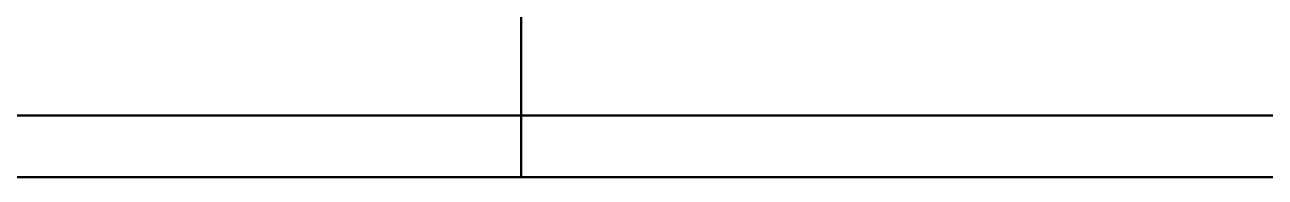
# Model space of a CAD drawing. Header units: millimetres. Extents: x 0 to 420, y 0 to 297.
# Drawn here: x 203.17 to 223.22, y 225.59 to 228.06 of the extents above; entities that cross this region are included whole.
import ezdxf

# ---------------------------------------------------------------- set-up
doc = ezdxf.new("R2010")
doc.units = ezdxf.units.MM
doc.linetypes.add('DASHED', pattern=[1.524, 1.27, -0.254])
doc.layers.add('OCULTA', color=8, linetype='DASHED', lineweight=25)
doc.layers.add('VISIBLE', color=7, linetype='CONTINUOUS', lineweight=50)

msp = doc.modelspace()

# ---------------------------------------------------------------- linework, layer by layer
at = {"layer": 'OCULTA'}
for p, q in [((211.199, 225.593), (211.199, 251.593)), ((211.199, 225.593), (211.199, 251.593)), ((204.231, 226.593), (202.522, 226.593)), ((203.296, 226.593), (203.148, 226.593)), ((205.59, 226.593), (203.296, 226.593)), ((205.978, 226.593), (204.231, 226.593)), ((205.729, 226.593), (205.59, 226.593)), ((208.092, 226.593), (205.729, 226.593)), ((207.756, 226.593), (205.978, 226.593)), ((209.557, 226.593), (207.756, 226.593)), ((208.225, 226.593), (208.092, 226.593)), ((210.635, 226.593), (208.225, 226.593)), ((211.374, 226.593), (209.557, 226.593)), ((210.766, 226.593), (210.635, 226.593)), ((213.199, 226.593), (210.766, 226.593)), ((213.199, 226.593), (211.374, 226.593)), ((215.024, 226.593), (213.199, 226.593)), ((213.33, 226.593), (213.199, 226.593)), ((215.763, 226.593), (213.33, 226.593)), ((216.841, 226.593), (215.024, 226.593)), ((215.897, 226.593), (215.763, 226.593)), ((218.306, 226.593), (215.897, 226.593)), ((216.841, 226.593), (218.642, 226.593)), ((218.445, 226.593), (218.306, 226.593)), ((220.808, 226.593), (218.445, 226.593)), ((220.42, 226.593), (218.642, 226.593)), ((222.167, 226.593), (220.42, 226.593)), ((220.956, 226.593), (220.808, 226.593)), ((223.249, 226.593), (220.956, 226.593)), ((223.876, 226.593), (222.167, 226.593)), ((211.199, 225.593), (199.199, 225.593)), ((203.571, 225.593), (200.612, 225.593)), ((203.66, 225.593), (203.571, 225.593)), ((206.709, 225.593), (203.66, 225.593)), ((206.792, 225.593), (206.709, 225.593)), ((209.901, 225.593), (206.792, 225.593)), ((209.981, 225.593), (209.901, 225.593)), ((211.199, 225.593), (209.981, 225.593)), ((211.199, 225.593), (211.199, 225.593)), ((213.12, 225.593), (211.199, 225.593)), ((213.199, 225.593), (211.199, 225.593)), ((211.199, 225.593), (211.199, 225.593)), ((213.199, 225.593), (213.12, 225.593)), ((216.338, 225.593), (213.199, 225.593)), ((215.39, 225.593), (213.199, 225.593)), ((217.571, 225.593), (215.39, 225.593)), ((216.417, 225.593), (216.338, 225.593)), ((219.526, 225.593), (216.417, 225.593)), ((219.734, 225.593), (217.571, 225.593)), ((219.606, 225.593), (219.526, 225.593)), ((222.655, 225.593), (219.606, 225.593)), ((221.869, 225.593), (219.734, 225.593)), ((223.967, 225.593), (221.869, 225.593)), ((222.738, 225.593), (222.655, 225.593)), ((225.698, 225.593), (222.738, 225.593))]:
    msp.add_line(p, q, dxfattribs=at)
at = {"layer": 'VISIBLE'}
for p, q in [((211.199, 225.593), (211.199, 251.593)), ((211.199, 225.593), (211.199, 251.593)), ((204.231, 226.593), (202.522, 226.593)), ((205.442, 226.593), (203.148, 226.593)), ((205.978, 226.593), (204.231, 226.593)), ((205.59, 226.593), (205.442, 226.593)), ((207.952, 226.593), (205.59, 226.593)), ((207.756, 226.593), (205.978, 226.593)), ((207.756, 226.593), (209.557, 226.593)), ((208.092, 226.593), (207.952, 226.593)), ((210.501, 226.593), (208.092, 226.593)), ((211.374, 226.593), (209.557, 226.593)), ((210.635, 226.593), (210.501, 226.593)), ((213.068, 226.593), (210.635, 226.593)), ((213.199, 226.593), (211.374, 226.593)), ((213.199, 226.593), (213.068, 226.593)), ((215.632, 226.593), (213.199, 226.593)), ((215.024, 226.593), (213.199, 226.593)), ((216.841, 226.593), (215.024, 226.593)), ((215.763, 226.593), (215.632, 226.593)), ((218.172, 226.593), (215.763, 226.593)), ((218.642, 226.593), (216.841, 226.593)), ((218.306, 226.593), (218.172, 226.593)), ((220.669, 226.593), (218.306, 226.593)), ((220.42, 226.593), (218.642, 226.593)), ((222.167, 226.593), (220.42, 226.593)), ((220.808, 226.593), (220.669, 226.593)), ((223.102, 226.593), (220.808, 226.593)), ((223.876, 226.593), (222.167, 226.593)), ((223.249, 226.593), (223.102, 226.593)), ((211.199, 225.593), (199.199, 225.593)), ((203.66, 225.593), (200.7, 225.593)), ((203.743, 225.593), (203.66, 225.593)), ((206.792, 225.593), (203.743, 225.593)), ((206.872, 225.593), (206.792, 225.593)), ((209.981, 225.593), (206.872, 225.593)), ((210.059, 225.593), (209.981, 225.593)), ((211.199, 225.593), (210.059, 225.593)), ((213.199, 225.593), (211.199, 225.593)), ((213.199, 225.593), (211.199, 225.593)), ((215.39, 225.593), (213.199, 225.593)), ((213.277, 225.593), (213.199, 225.593)), ((216.417, 225.593), (213.277, 225.593)), ((217.571, 225.593), (215.39, 225.593)), ((216.497, 225.593), (216.417, 225.593)), ((219.606, 225.593), (216.497, 225.593)), ((219.734, 225.593), (217.571, 225.593)), ((219.689, 225.593), (219.606, 225.593)), ((222.738, 225.593), (219.689, 225.593)), ((221.869, 225.593), (219.734, 225.593)), ((223.967, 225.593), (221.869, 225.593)), ((222.827, 225.593), (222.738, 225.593)), ((225.786, 225.593), (222.827, 225.593))]:
    msp.add_line(p, q, dxfattribs=at)

doc.saveas('drawing.dxf')
